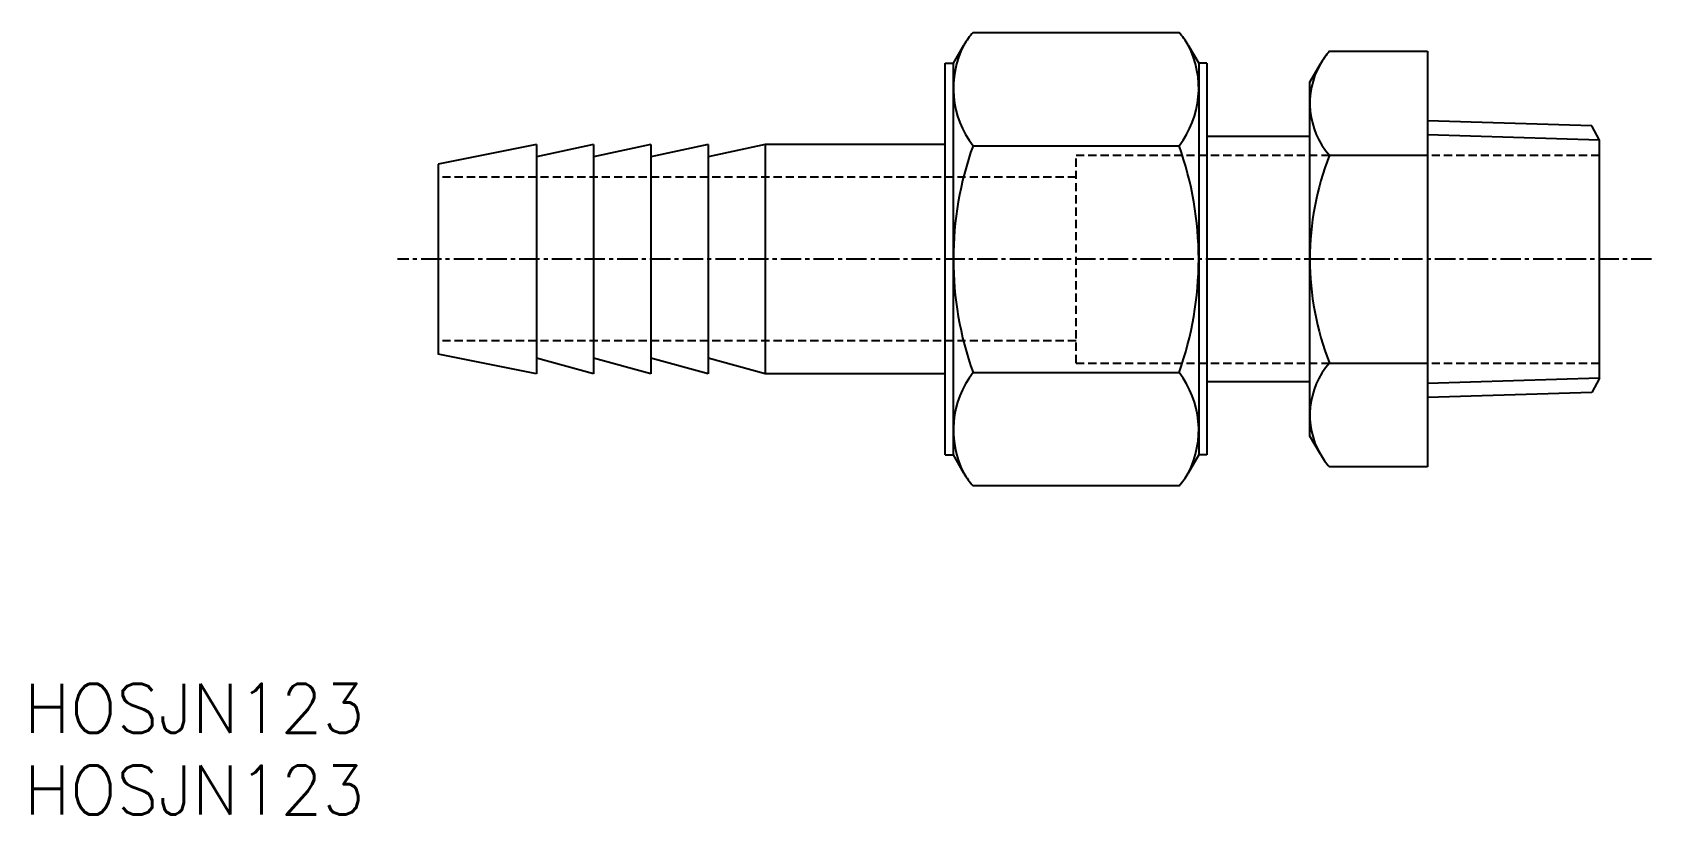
# Model space of a CAD drawing. Extents: x 0.5 to 99.5, y 0 to 47.8.
import ezdxf

# ---------------------------------------------------------------- set-up
doc = ezdxf.new("R2010")
doc.units = 0
doc.linetypes.add('CENTER', pattern=[2, 1.25, -0.25, 0.25, -0.25])
doc.linetypes.add('DASHED', pattern=[0.75, 0.5, -0.25])
doc.layers.get('0').update_dxf_attribs({"linetype": 'CONTINUOUS'})
doc.layers.add('CENTER', color=1, linetype='CENTER')
doc.styles.get("Standard").update_dxf_attribs({"font": 'txt.shx'})

# ---------------------------------------------------------------- blocks, each defined once
blk = doc.blocks.new('*U4')
at = {"color": 7, "linetype": 'CONTINUOUS'}
blk.add_text('HOSJN123', height=3, dxfattribs=at).set_placement((0, 0))
blk = doc.blocks.new('*U5')
at = {"color": 7, "linetype": 'CONTINUOUS'}
blk.add_text('HOSJN123', height=3, dxfattribs=at).set_placement((0, 5))

msp = doc.modelspace()

# ---------------------------------------------------------------- linework, layer by layer
for p, q in [((58.033, 47.802), (70.633, 47.802)), ((56.833, 45.913), (57.476, 47.027)), ((71.189, 47.027), (71.833, 45.913)), ((79.829, 46.647), (85.829, 46.647)), ((85.829, 46.647), (85.829, 21.244)), ((56.333, 21.978), (56.333, 45.913)), ((56.833, 21.978), (56.833, 45.913)), ((71.833, 45.913), (71.833, 21.978)), ((72.333, 45.913), (72.333, 21.978)), ((78.629, 44.759), (79.273, 45.873)), ((78.629, 23.133), (78.629, 44.759)), ((58.033, 40.874), (70.633, 40.874)), ((78.629, 41.446), (72.333, 41.446)), ((79.829, 40.297), (85.829, 40.297)), ((58.033, 27.018), (70.633, 27.018)), ((79.829, 27.595), (85.829, 27.595)), ((78.629, 26.446), (72.333, 26.446)), ((79.273, 22.019), (78.629, 23.133)), ((57.476, 20.864), (56.833, 21.978)), ((71.833, 21.978), (71.189, 20.864)), ((85.829, 21.244), (79.829, 21.244)), ((70.633, 20.089), (58.033, 20.089))]:
    msp.add_line(p, q)
at = {"color": 7, "linetype": 'CONTINUOUS'}
for p, q in [((56.333, 45.913), (56.833, 45.913)), ((72.333, 45.913), (71.833, 45.913)), ((95.88, 42.092), (85.83, 42.406)), ((96.333, 41.222), (95.88, 42.092)), ((31.333, 40.946), (25.333, 39.746)), ((31.333, 40.946), (31.333, 26.946)), ((34.833, 40.946), (31.333, 40.205)), ((34.833, 40.946), (34.833, 26.946)), ((38.333, 40.946), (34.833, 40.205)), ((38.333, 40.946), (38.333, 26.946)), ((41.833, 40.946), (38.333, 40.205)), ((45.333, 40.946), (41.833, 40.205)), ((41.833, 40.946), (41.833, 26.946)), ((56.333, 40.946), (45.333, 40.946)), ((45.333, 40.946), (45.333, 26.946)), ((96.333, 26.669), (96.333, 41.222)), ((25.333, 39.746), (25.333, 28.146)), ((31.333, 26.946), (25.333, 28.146)), ((34.833, 26.946), (31.333, 27.887)), ((38.333, 26.946), (34.833, 27.887)), ((41.833, 26.946), (38.333, 27.887)), ((45.333, 26.946), (41.833, 27.887)), ((56.333, 26.946), (45.333, 26.946)), ((95.88, 25.799), (85.83, 25.485)), ((96.333, 26.669), (95.88, 25.799)), ((56.333, 21.978), (56.833, 21.978)), ((72.333, 21.978), (71.833, 21.978))]:
    msp.add_line(p, q, dxfattribs=at)
at = {"color": 3, "linetype": 'CONTINUOUS'}
for p, q in [((96.333, 41.222), (85.83, 41.55)), ((96.333, 26.669), (85.83, 26.341))]:
    msp.add_line(p, q, dxfattribs=at)
at = {"color": 3, "linetype": 'DASHED'}
for p, q in [((64.333, 40.296), (96.333, 40.296)), ((64.333, 27.596), (64.333, 40.296)), ((64.333, 38.946), (25.333, 38.946)), ((64.333, 28.946), (25.333, 28.946)), ((64.333, 27.596), (96.333, 27.596))]:
    msp.add_line(p, q, dxfattribs=at)
for centre, radius, start, end in [((61.634, 44.627), 4.801, 138.59664, 150), ((67.031, 44.627), 4.801, 30, 41.40336), ((62.572, 44.387), 5.74, 152.60507, 217.73446), ((66.094, 44.387), 5.74, 322.26554, 27.39493), ((83.431, 43.472), 4.801, 138.59664, 150), ((83.431, 43.472), 4.801, 150, 221.40336), ((77.433, 33.946), 20.6, 160.34714, 199.65286), ((51.233, 33.946), 20.6, 340.34714, 19.65286), ((96.035, 33.946), 17.406, 158.60011, 201.39989), ((62.572, 23.505), 5.74, 142.26554, 207.39493), ((66.094, 23.505), 5.74, 332.60507, 37.73446), ((83.431, 24.419), 4.801, 138.59664, 210), ((83.431, 24.419), 4.801, 210, 221.40336), ((61.634, 23.265), 4.801, 210, 221.40336), ((67.031, 23.265), 4.801, 318.59664, 330)]:
    msp.add_arc(centre, radius, start, end)
at = {"layer": 'CENTER', "color": 1}
msp.add_line((99.529, 33.946), (22.833, 33.946), dxfattribs=at)

# ---------------------------------------------------------------- block references
at = {"color": 7, "linetype": 'CONTINUOUS'}
for name in ['*U5', '*U4']:
    msp.add_blockref(name, (0, 0), dxfattribs=at)

doc.saveas('drawing.dxf')
